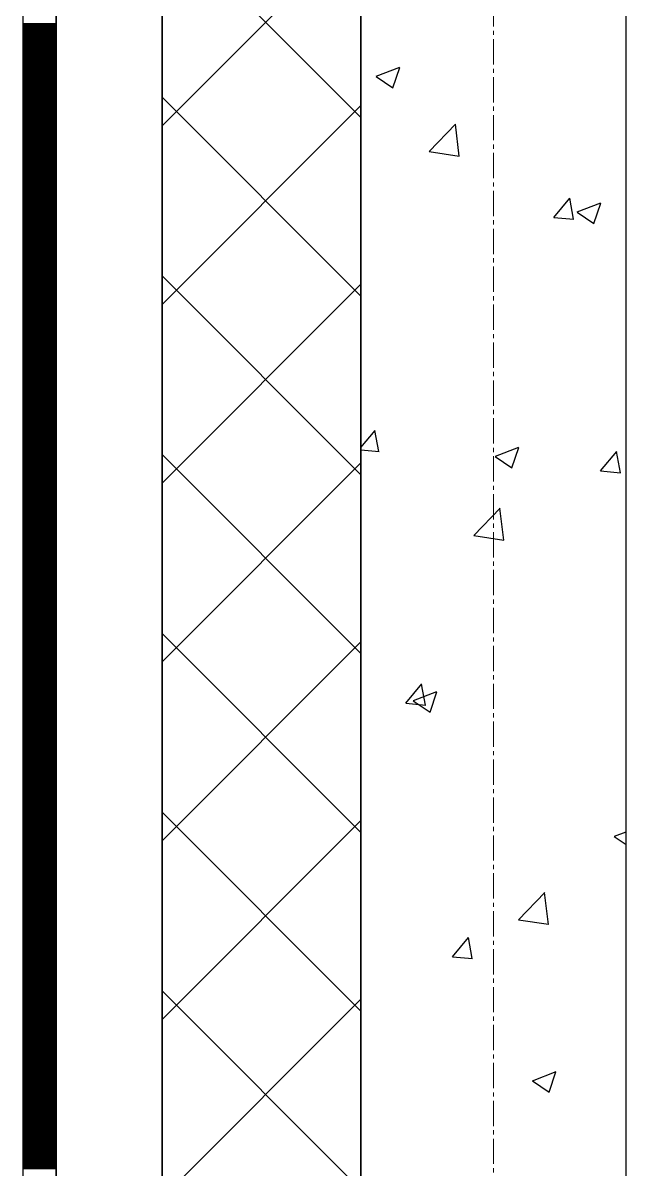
# Model space of a CAD drawing. Header units: millimetres. Extents: x -231292 to 573618, y -153144 to 564035.
# Drawn here: x 8548 to 9003, y 214097 to 214961 of the extents above; entities that cross this region are included whole.
import ezdxf

# ---------------------------------------------------------------- set-up
doc = ezdxf.new("R2010")
doc.units = ezdxf.units.MM
doc.linetypes.add('CENTER2', pattern=[28.575, 19.05, -3.175, 3.175, -3.175])
doc.layers.get('0').update_dxf_attribs({"color": 250})
for name, color, linetype, lineweight in [('АР_Стены ПЕНОблок', 250, 'Continuous', 20), ('АР_Тонкая', 250, 'Continuous', 5), ('АР_Утеплитель', 250, 'Continuous', 0), ('АР_Штриховка', 250, 'Continuous', 0), ('РД_Оси_100', 250, 'Continuous', 0)]:
    doc.layers.add(name, color=color, linetype=linetype, lineweight=lineweight)

# ---------------------------------------------------------------- blocks, each defined once
blk = doc.blocks.new('оси_рен')
at = {"layer": 'РД_Оси_100', "color": 251, "linetype": 'CENTER2', "true_color": 0x636466}
blk.add_line((1195652.916, 135558.25), (1195652.916, 223268.25), dxfattribs=at)

msp = doc.modelspace()

# ---------------------------------------------------------------- linework, layer by layer
at = {"layer": 'АР_Стены ПЕНОблок', "color": 18, "linetype": 'Continuous', "lineweight": 25, "true_color": 0x000000}
for p, q in [((8803.243, 263866.253), (8803.243, 187666.253)), ((9003.243, 187666.253), (9003.243, 263866.253))]:
    msp.add_line(p, q, dxfattribs=at)
at = {"layer": 'АР_Тонкая', "color": 18, "linetype": 'Continuous', "lineweight": 25, "true_color": 0x000000}
for p, q in [((8548.243, 263866.253), (8548.243, 187666.253)), ((8573.243, 263866.253), (8573.243, 187666.253)), ((8573.243, 187666.253), (8573.243, 263866.253)), ((8653.243, 187666.253), (8653.243, 263866.253))]:
    msp.add_line(p, q, dxfattribs=at)
at = {"layer": 'АР_Утеплитель', "color": 18, "linetype": 'Continuous', "lineweight": 25, "true_color": 0x000000}
for p, q in [((8653.243, 263866.253), (8653.243, 187666.253)), ((8803.243, 187666.253), (8803.243, 263866.253))]:
    msp.add_line(p, q, dxfattribs=at)
at = {"layer": 'АР_Штриховка', "color": 18, "linetype": 'Continuous', "lineweight": 25, "true_color": 0x000000}
for p, q in [((8803.243, 214889.241), (8653.243, 215039.241)), ((8653.243, 214882.954), (8803.243, 215032.954)), ((8548.243, 214960.002), (8573.243, 214960.002)), ((8548.243, 214959.002), (8573.243, 214959.002)), ((8548.243, 214958.002), (8573.243, 214958.002)), ((8548.243, 214957.002), (8573.243, 214957.002)), ((8548.243, 214956.002), (8573.243, 214956.002)), ((8548.243, 214955.002), (8573.243, 214955.002)), ((8548.243, 214954.002), (8573.243, 214954.002)), ((8548.243, 214953.002), (8573.243, 214953.002)), ((8548.243, 214952.002), (8573.243, 214952.002)), ((8548.243, 214951.002), (8573.243, 214951.002)), ((8548.243, 214950.002), (8573.243, 214950.002)), ((8548.243, 214949.002), (8573.243, 214949.002)), ((8548.243, 214948.002), (8573.243, 214948.002)), ((8548.243, 214947.002), (8573.243, 214947.002)), ((8548.243, 214946.002), (8573.243, 214946.002)), ((8548.243, 214945.002), (8573.243, 214945.002)), ((8548.243, 214944.002), (8573.243, 214944.002)), ((8548.243, 214943.002), (8573.243, 214943.002)), ((8548.243, 214942.002), (8573.243, 214942.002)), ((8548.243, 214941.002), (8573.243, 214941.002)), ((8548.243, 214940.002), (8573.243, 214940.002)), ((8548.243, 214939.002), (8573.243, 214939.002)), ((8548.243, 214938.002), (8573.243, 214938.002)), ((8548.243, 214937.002), (8573.243, 214937.002)), ((8548.243, 214936.002), (8573.243, 214936.002)), ((8548.243, 214935.002), (8573.243, 214935.002)), ((8548.243, 214934.002), (8573.243, 214934.002)), ((8548.243, 214933.002), (8573.243, 214933.002)), ((8548.243, 214932.002), (8573.243, 214932.002)), ((8548.243, 214931.002), (8573.243, 214931.002)), ((8548.243, 214930.002), (8573.243, 214930.002)), ((8548.243, 214929.002), (8573.243, 214929.002)), ((8548.243, 214928.002), (8573.243, 214928.002)), ((8548.243, 214927.002), (8573.243, 214927.002)), ((8548.243, 214926.002), (8573.243, 214926.002)), ((8548.243, 214925.002), (8573.243, 214925.002)), ((8814.796, 214920.372), (8832.58, 214927.199)), ((8827.35, 214911.653), (8832.5, 214927.002)), ((8548.243, 214924.002), (8573.243, 214924.002)), ((8548.243, 214923.002), (8573.243, 214923.002)), ((8548.243, 214922.002), (8573.243, 214922.002)), ((8548.243, 214921.002), (8573.243, 214921.002)), ((8548.243, 214920.002), (8573.243, 214920.002)), ((8548.243, 214919.002), (8573.243, 214919.002)), ((8548.243, 214918.002), (8573.243, 214918.002)), ((8548.243, 214917.002), (8573.243, 214917.002)), ((8548.243, 214916.002), (8573.243, 214916.002)), ((8814.707, 214920.177), (8827.342, 214911.655)), ((8548.243, 214915.002), (8573.243, 214915.002)), ((8548.243, 214914.002), (8573.243, 214914.002)), ((8548.243, 214913.002), (8573.243, 214913.002)), ((8548.243, 214912.002), (8573.243, 214912.002)), ((8548.243, 214911.002), (8573.243, 214911.002)), ((8548.243, 214910.002), (8573.243, 214910.002)), ((8548.243, 214909.002), (8573.243, 214909.002)), ((8548.243, 214908.002), (8573.243, 214908.002)), ((8548.243, 214907.002), (8573.243, 214907.002)), ((8548.243, 214906.002), (8573.243, 214906.002)), ((8548.243, 214905.002), (8573.243, 214905.002)), ((8548.243, 214904.002), (8573.243, 214904.002)), ((8548.243, 214903.002), (8573.243, 214903.002)), ((8548.243, 214902.002), (8573.243, 214902.002)), ((8548.243, 214901.002), (8573.243, 214901.002)), ((8548.243, 214900.002), (8573.243, 214900.002)), ((8548.243, 214899.002), (8573.243, 214899.002)), ((8803.243, 214754.537), (8653.243, 214904.537)), ((8548.243, 214898.002), (8573.243, 214898.002)), ((8548.243, 214897.002), (8573.243, 214897.002)), ((8548.243, 214896.002), (8573.243, 214896.002)), ((8548.243, 214895.002), (8573.243, 214895.002)), ((8548.243, 214894.002), (8573.243, 214894.002)), ((8548.243, 214893.002), (8573.243, 214893.002)), ((8548.243, 214892.002), (8573.243, 214892.002)), ((8548.243, 214891.002), (8573.243, 214891.002)), ((8548.243, 214890.002), (8573.243, 214890.002)), ((8653.243, 214748.25), (8803.243, 214898.25)), ((8548.243, 214889.002), (8573.243, 214889.002)), ((8548.243, 214888.002), (8573.243, 214888.002)), ((8548.243, 214887.002), (8573.243, 214887.002)), ((8548.243, 214886.002), (8573.243, 214886.002)), ((8548.243, 214885.002), (8573.243, 214885.002)), ((8548.243, 214884.002), (8573.243, 214884.002)), ((8548.243, 214883.002), (8573.243, 214883.002)), ((8548.243, 214882.002), (8573.243, 214882.002)), ((8854.696, 214863.521), (8874.479, 214884.14)), ((8877.256, 214860.015), (8874.45, 214884.137)), ((8548.243, 214881.002), (8573.243, 214881.002)), ((8548.243, 214880.002), (8573.243, 214880.002)), ((8548.243, 214879.002), (8573.243, 214879.002)), ((8548.243, 214878.002), (8573.243, 214878.002)), ((8548.243, 214877.002), (8573.243, 214877.002)), ((8548.243, 214876.002), (8573.243, 214876.002)), ((8548.243, 214875.002), (8573.243, 214875.002)), ((8548.243, 214874.002), (8573.243, 214874.002)), ((8548.243, 214873.002), (8573.243, 214873.002)), ((8548.243, 214872.002), (8573.243, 214872.002)), ((8548.243, 214871.002), (8573.243, 214871.002)), ((8548.243, 214870.002), (8573.243, 214870.002)), ((8548.243, 214869.002), (8573.243, 214869.002)), ((8548.243, 214868.002), (8573.243, 214868.002)), ((8548.243, 214867.002), (8573.243, 214867.002)), ((8548.243, 214866.002), (8573.243, 214866.002)), ((8548.243, 214865.002), (8573.243, 214865.002)), ((8548.243, 214864.002), (8573.243, 214864.002)), ((8548.243, 214863.002), (8573.243, 214863.002)), ((8548.243, 214862.002), (8573.243, 214862.002)), ((8548.243, 214861.002), (8573.243, 214861.002)), ((8548.243, 214860.002), (8573.243, 214860.002)), ((8548.243, 214859.002), (8573.243, 214859.002)), ((8548.243, 214858.002), (8573.243, 214858.002)), ((8548.243, 214857.002), (8573.243, 214857.002)), ((8548.243, 214856.002), (8573.243, 214856.002)), ((8854.674, 214863.568), (8877.264, 214860.065)), ((8548.243, 214855.002), (8573.243, 214855.002)), ((8548.243, 214854.002), (8573.243, 214854.002)), ((8548.243, 214853.002), (8573.243, 214853.002)), ((8548.243, 214852.002), (8573.243, 214852.002)), ((8548.243, 214851.002), (8573.243, 214851.002)), ((8548.243, 214850.002), (8573.243, 214850.002)), ((8548.243, 214849.002), (8573.243, 214849.002)), ((8548.243, 214848.002), (8573.243, 214848.002)), ((8548.243, 214847.002), (8573.243, 214847.002)), ((8548.243, 214846.002), (8573.243, 214846.002)), ((8548.243, 214845.002), (8573.243, 214845.002)), ((8548.243, 214844.002), (8573.243, 214844.002)), ((8548.243, 214843.002), (8573.243, 214843.002)), ((8548.243, 214842.002), (8573.243, 214842.002)), ((8548.243, 214841.002), (8573.243, 214841.002)), ((8548.243, 214840.002), (8573.243, 214840.002)), ((8548.243, 214839.002), (8573.243, 214839.002)), ((8548.243, 214838.002), (8573.243, 214838.002)), ((8548.243, 214837.002), (8573.243, 214837.002)), ((8548.243, 214836.002), (8573.243, 214836.002)), ((8548.243, 214835.002), (8573.243, 214835.002)), ((8548.243, 214834.002), (8573.243, 214834.002)), ((8548.243, 214833.002), (8573.243, 214833.002)), ((8548.243, 214832.002), (8573.243, 214832.002)), ((8548.243, 214831.002), (8573.243, 214831.002)), ((8548.243, 214830.002), (8573.243, 214830.002)), ((8548.243, 214829.002), (8573.243, 214829.002)), ((8548.243, 214828.002), (8573.243, 214828.002)), ((8548.243, 214827.002), (8573.243, 214827.002)), ((8548.243, 214826.002), (8573.243, 214826.002)), ((8548.243, 214825.002), (8573.243, 214825.002)), ((8548.243, 214824.002), (8573.243, 214824.002)), ((8548.243, 214823.002), (8573.243, 214823.002)), ((8548.243, 214822.002), (8573.243, 214822.002)), ((8548.243, 214821.002), (8573.243, 214821.002)), ((8948.679, 214813.879), (8960.924, 214828.472)), ((8963.672, 214812.506), (8960.735, 214828.427)), ((8966.41, 214818.107), (8984.195, 214824.933)), ((8978.964, 214809.388), (8984.114, 214824.737)), ((8548.243, 214820.002), (8573.243, 214820.002)), ((8548.243, 214819.002), (8573.243, 214819.002)), ((8548.243, 214818.002), (8573.243, 214818.002)), ((8548.243, 214817.002), (8573.243, 214817.002)), ((8548.243, 214816.002), (8573.243, 214816.002)), ((8548.243, 214815.002), (8573.243, 214815.002)), ((8548.243, 214814.002), (8573.243, 214814.002)), ((8548.243, 214813.002), (8573.243, 214813.002)), ((8948.678, 214813.869), (8963.86, 214812.541)), ((8966.322, 214817.912), (8978.956, 214809.39)), ((8548.243, 214812.002), (8573.243, 214812.002)), ((8548.243, 214811.002), (8573.243, 214811.002)), ((8548.243, 214810.002), (8573.243, 214810.002)), ((8548.243, 214809.002), (8573.243, 214809.002)), ((8548.243, 214808.002), (8573.243, 214808.002)), ((8548.243, 214807.002), (8573.243, 214807.002)), ((8548.243, 214806.002), (8573.243, 214806.002)), ((8548.243, 214805.002), (8573.243, 214805.002)), ((8548.243, 214804.002), (8573.243, 214804.002)), ((8548.243, 214803.002), (8573.243, 214803.002)), ((8548.243, 214802.002), (8573.243, 214802.002)), ((8548.243, 214801.002), (8573.243, 214801.002)), ((8548.243, 214800.002), (8573.243, 214800.002)), ((8548.243, 214799.002), (8573.243, 214799.002)), ((8548.243, 214798.002), (8573.243, 214798.002)), ((8548.243, 214797.002), (8573.243, 214797.002)), ((8548.243, 214796.002), (8573.243, 214796.002)), ((8548.243, 214795.002), (8573.243, 214795.002)), ((8548.243, 214794.002), (8573.243, 214794.002)), ((8548.243, 214793.002), (8573.243, 214793.002)), ((8548.243, 214792.002), (8573.243, 214792.002)), ((8548.243, 214791.002), (8573.243, 214791.002)), ((8548.243, 214790.002), (8573.243, 214790.002)), ((8548.243, 214789.002), (8573.243, 214789.002)), ((8548.243, 214788.002), (8573.243, 214788.002)), ((8548.243, 214787.002), (8573.243, 214787.002)), ((8548.243, 214786.002), (8573.243, 214786.002)), ((8548.243, 214785.002), (8573.243, 214785.002)), ((8548.243, 214784.002), (8573.243, 214784.002)), ((8548.243, 214783.002), (8573.243, 214783.002)), ((8548.243, 214782.002), (8573.243, 214782.002)), ((8548.243, 214781.002), (8573.243, 214781.002)), ((8548.243, 214780.002), (8573.243, 214780.002)), ((8548.243, 214779.002), (8573.243, 214779.002)), ((8548.243, 214778.002), (8573.243, 214778.002)), ((8548.243, 214777.002), (8573.243, 214777.002)), ((8548.243, 214776.002), (8573.243, 214776.002)), ((8548.243, 214775.002), (8573.243, 214775.002)), ((8548.243, 214774.002), (8573.243, 214774.002)), ((8548.243, 214773.002), (8573.243, 214773.002)), ((8548.243, 214772.002), (8573.243, 214772.002)), ((8548.243, 214771.002), (8573.243, 214771.002)), ((8548.243, 214770.002), (8573.243, 214770.002)), ((8548.243, 214769.002), (8573.243, 214769.002)), ((8803.243, 214619.833), (8653.243, 214769.833)), ((8548.243, 214768.002), (8573.243, 214768.002)), ((8548.243, 214767.002), (8573.243, 214767.002)), ((8548.243, 214766.002), (8573.243, 214766.002)), ((8548.243, 214765.002), (8573.243, 214765.002)), ((8548.243, 214764.002), (8573.243, 214764.002)), ((8548.243, 214763.002), (8573.243, 214763.002)), ((8548.243, 214762.002), (8573.243, 214762.002)), ((8548.243, 214761.002), (8573.243, 214761.002)), ((8653.243, 214613.546), (8803.243, 214763.546)), ((8548.243, 214760.002), (8573.243, 214760.002)), ((8548.243, 214759.002), (8573.243, 214759.002)), ((8548.243, 214758.002), (8573.243, 214758.002)), ((8548.243, 214757.002), (8573.243, 214757.002)), ((8548.243, 214756.002), (8573.243, 214756.002)), ((8548.243, 214755.002), (8573.243, 214755.002)), ((8548.243, 214754.002), (8573.243, 214754.002)), ((8548.243, 214753.002), (8573.243, 214753.002)), ((8548.243, 214752.002), (8573.243, 214752.002)), ((8548.243, 214751.002), (8573.243, 214751.002)), ((8548.243, 214750.002), (8573.243, 214750.002)), ((8548.243, 214749.002), (8573.243, 214749.002)), ((8548.243, 214748.002), (8573.243, 214748.002)), ((8548.243, 214747.002), (8573.243, 214747.002)), ((8548.243, 214746.002), (8573.243, 214746.002)), ((8548.243, 214745.002), (8573.243, 214745.002)), ((8548.243, 214744.002), (8573.243, 214744.002)), ((8548.243, 214743.002), (8573.243, 214743.002)), ((8548.243, 214742.002), (8573.243, 214742.002)), ((8548.243, 214741.002), (8573.243, 214741.002)), ((8548.243, 214740.002), (8573.243, 214740.002)), ((8548.243, 214739.002), (8573.243, 214739.002)), ((8548.243, 214738.002), (8573.243, 214738.002)), ((8548.243, 214737.002), (8573.243, 214737.002)), ((8548.243, 214736.002), (8573.243, 214736.002)), ((8548.243, 214735.002), (8573.243, 214735.002)), ((8548.243, 214734.002), (8573.243, 214734.002)), ((8548.243, 214733.002), (8573.243, 214733.002)), ((8548.243, 214732.002), (8573.243, 214732.002)), ((8548.243, 214731.002), (8573.243, 214731.002)), ((8548.243, 214730.002), (8573.243, 214730.002)), ((8548.243, 214729.002), (8573.243, 214729.002)), ((8548.243, 214728.002), (8573.243, 214728.002)), ((8548.243, 214727.002), (8573.243, 214727.002)), ((8548.243, 214726.002), (8573.243, 214726.002)), ((8548.243, 214725.002), (8573.243, 214725.002)), ((8548.243, 214724.002), (8573.243, 214724.002)), ((8548.243, 214723.002), (8573.243, 214723.002)), ((8548.243, 214722.002), (8573.243, 214722.002)), ((8548.243, 214721.002), (8573.243, 214721.002)), ((8548.243, 214720.002), (8573.243, 214720.002)), ((8548.243, 214719.002), (8573.243, 214719.002)), ((8548.243, 214718.002), (8573.243, 214718.002)), ((8548.243, 214717.002), (8573.243, 214717.002)), ((8548.243, 214716.002), (8573.243, 214716.002)), ((8548.243, 214715.002), (8573.243, 214715.002)), ((8548.243, 214714.002), (8573.243, 214714.002)), ((8548.243, 214713.002), (8573.243, 214713.002)), ((8548.243, 214712.002), (8573.243, 214712.002)), ((8548.243, 214711.002), (8573.243, 214711.002)), ((8548.243, 214710.002), (8573.243, 214710.002)), ((8548.243, 214709.002), (8573.243, 214709.002)), ((8548.243, 214708.002), (8573.243, 214708.002)), ((8548.243, 214707.002), (8573.243, 214707.002)), ((8548.243, 214706.002), (8573.243, 214706.002)), ((8548.243, 214705.002), (8573.243, 214705.002)), ((8548.243, 214704.002), (8573.243, 214704.002)), ((8548.243, 214703.002), (8573.243, 214703.002)), ((8548.243, 214702.002), (8573.243, 214702.002)), ((8548.243, 214701.002), (8573.243, 214701.002)), ((8548.243, 214700.002), (8573.243, 214700.002)), ((8548.243, 214699.002), (8573.243, 214699.002)), ((8548.243, 214698.002), (8573.243, 214698.002)), ((8548.243, 214697.002), (8573.243, 214697.002)), ((8548.243, 214696.002), (8573.243, 214696.002)), ((8548.243, 214695.002), (8573.243, 214695.002)), ((8548.243, 214694.002), (8573.243, 214694.002)), ((8548.243, 214693.002), (8573.243, 214693.002)), ((8548.243, 214692.002), (8573.243, 214692.002)), ((8548.243, 214691.002), (8573.243, 214691.002)), ((8548.243, 214690.002), (8573.243, 214690.002)), ((8548.243, 214689.002), (8573.243, 214689.002)), ((8548.243, 214688.002), (8573.243, 214688.002)), ((8548.243, 214687.002), (8573.243, 214687.002)), ((8548.243, 214686.002), (8573.243, 214686.002)), ((8548.243, 214685.002), (8573.243, 214685.002)), ((8548.243, 214684.002), (8573.243, 214684.002)), ((8548.243, 214683.002), (8573.243, 214683.002)), ((8548.243, 214682.002), (8573.243, 214682.002)), ((8548.243, 214681.002), (8573.243, 214681.002)), ((8548.243, 214680.002), (8573.243, 214680.002)), ((8548.243, 214679.002), (8573.243, 214679.002)), ((8548.243, 214678.002), (8573.243, 214678.002)), ((8548.243, 214677.002), (8573.243, 214677.002)), ((8548.243, 214676.002), (8573.243, 214676.002)), ((8548.243, 214675.002), (8573.243, 214675.002)), ((8548.243, 214674.002), (8573.243, 214674.002)), ((8548.243, 214673.002), (8573.243, 214673.002)), ((8548.243, 214672.002), (8573.243, 214672.002)), ((8548.243, 214671.002), (8573.243, 214671.002)), ((8548.243, 214670.002), (8573.243, 214670.002)), ((8548.243, 214669.002), (8573.243, 214669.002)), ((8548.243, 214668.002), (8573.243, 214668.002)), ((8548.243, 214667.002), (8573.243, 214667.002)), ((8548.243, 214666.002), (8573.243, 214666.002)), ((8548.243, 214665.002), (8573.243, 214665.002)), ((8548.243, 214664.002), (8573.243, 214664.002)), ((8548.243, 214663.002), (8573.243, 214663.002)), ((8548.243, 214662.002), (8573.243, 214662.002)), ((8548.243, 214661.002), (8573.243, 214661.002)), ((8548.243, 214660.002), (8573.243, 214660.002)), ((8548.243, 214659.002), (8573.243, 214659.002)), ((8548.243, 214658.002), (8573.243, 214658.002)), ((8548.243, 214657.002), (8573.243, 214657.002)), ((8548.243, 214656.002), (8573.243, 214656.002)), ((8548.243, 214655.002), (8573.243, 214655.002)), ((8548.243, 214654.002), (8573.243, 214654.002)), ((8548.243, 214653.002), (8573.243, 214653.002)), ((8548.243, 214652.002), (8573.243, 214652.002)), ((8548.243, 214651.002), (8573.243, 214651.002)), ((8548.243, 214650.002), (8573.243, 214650.002)), ((8548.243, 214649.002), (8573.243, 214649.002)), ((8803.243, 214640.555), (8813.983, 214653.355)), ((8816.731, 214637.388), (8813.794, 214653.31)), ((8548.243, 214648.002), (8573.243, 214648.002)), ((8548.243, 214647.002), (8573.243, 214647.002)), ((8548.243, 214646.002), (8573.243, 214646.002)), ((8548.243, 214645.002), (8573.243, 214645.002)), ((8548.243, 214644.002), (8573.243, 214644.002)), ((8548.243, 214643.002), (8573.243, 214643.002)), ((8548.243, 214642.002), (8573.243, 214642.002)), ((8548.243, 214641.002), (8573.243, 214641.002)), ((8548.243, 214640.002), (8573.243, 214640.002)), ((8904.608, 214633.918), (8922.393, 214640.745)), ((8917.162, 214625.2), (8922.312, 214640.549)), ((8548.243, 214639.002), (8573.243, 214639.002)), ((8548.243, 214638.002), (8573.243, 214638.002)), ((8548.243, 214637.002), (8573.243, 214637.002)), ((8548.243, 214636.002), (8573.243, 214636.002)), ((8548.243, 214635.002), (8573.243, 214635.002)), ((8548.243, 214634.002), (8573.243, 214634.002)), ((8548.243, 214633.002), (8573.243, 214633.002)), ((8548.243, 214632.002), (8573.243, 214632.002)), ((8548.243, 214631.002), (8573.243, 214631.002)), ((8803.243, 214485.129), (8653.243, 214635.129)), ((8803.243, 214638.62), (8816.919, 214637.423)), ((8904.52, 214633.724), (8917.154, 214625.202)), ((8983.922, 214622.822), (8996.168, 214637.416)), ((8998.915, 214621.449), (8995.978, 214637.371)), ((8548.243, 214630.002), (8573.243, 214630.002)), ((8548.243, 214629.002), (8573.243, 214629.002)), ((8548.243, 214628.002), (8573.243, 214628.002)), ((8548.243, 214627.002), (8573.243, 214627.002)), ((8548.243, 214626.002), (8573.243, 214626.002)), ((8548.243, 214625.002), (8573.243, 214625.002)), ((8548.243, 214624.002), (8573.243, 214624.002)), ((8548.243, 214623.002), (8573.243, 214623.002)), ((8653.243, 214478.842), (8803.243, 214628.842)), ((8983.922, 214622.812), (8999.104, 214621.484)), ((8548.243, 214622.002), (8573.243, 214622.002)), ((8548.243, 214621.002), (8573.243, 214621.002)), ((8548.243, 214620.002), (8573.243, 214620.002)), ((8548.243, 214619.002), (8573.243, 214619.002)), ((8548.243, 214618.002), (8573.243, 214618.002)), ((8548.243, 214617.002), (8573.243, 214617.002)), ((8548.243, 214616.002), (8573.243, 214616.002)), ((8548.243, 214615.002), (8573.243, 214615.002)), ((8548.243, 214614.002), (8573.243, 214614.002)), ((8548.243, 214613.002), (8573.243, 214613.002)), ((8548.243, 214612.002), (8573.243, 214612.002)), ((8548.243, 214611.002), (8573.243, 214611.002)), ((8548.243, 214610.002), (8573.243, 214610.002)), ((8548.243, 214609.002), (8573.243, 214609.002)), ((8548.243, 214608.002), (8573.243, 214608.002)), ((8548.243, 214607.002), (8573.243, 214607.002)), ((8548.243, 214606.002), (8573.243, 214606.002)), ((8548.243, 214605.002), (8573.243, 214605.002)), ((8548.243, 214604.002), (8573.243, 214604.002)), ((8548.243, 214603.002), (8573.243, 214603.002)), ((8548.243, 214602.002), (8573.243, 214602.002)), ((8548.243, 214601.002), (8573.243, 214601.002)), ((8548.243, 214600.002), (8573.243, 214600.002)), ((8548.243, 214599.002), (8573.243, 214599.002)), ((8548.243, 214598.002), (8573.243, 214598.002)), ((8548.243, 214597.002), (8573.243, 214597.002)), ((8548.243, 214596.002), (8573.243, 214596.002)), ((8548.243, 214595.002), (8573.243, 214595.002)), ((8548.243, 214594.002), (8573.243, 214594.002)), ((8548.243, 214593.002), (8573.243, 214593.002)), ((8548.243, 214592.002), (8573.243, 214592.002)), ((8548.243, 214591.002), (8573.243, 214591.002)), ((8548.243, 214590.002), (8573.243, 214590.002)), ((8548.243, 214589.002), (8573.243, 214589.002)), ((8548.243, 214588.002), (8573.243, 214588.002)), ((8888.371, 214574.053), (8908.154, 214594.672)), ((8910.93, 214570.546), (8908.124, 214594.668)), ((8548.243, 214587.002), (8573.243, 214587.002)), ((8548.243, 214586.002), (8573.243, 214586.002)), ((8548.243, 214585.002), (8573.243, 214585.002)), ((8548.243, 214584.002), (8573.243, 214584.002)), ((8548.243, 214583.002), (8573.243, 214583.002)), ((8548.243, 214582.002), (8573.243, 214582.002)), ((8548.243, 214581.002), (8573.243, 214581.002)), ((8548.243, 214580.002), (8573.243, 214580.002)), ((8548.243, 214579.002), (8573.243, 214579.002)), ((8548.243, 214578.002), (8573.243, 214578.002)), ((8548.243, 214577.002), (8573.243, 214577.002)), ((8548.243, 214576.002), (8573.243, 214576.002)), ((8548.243, 214575.002), (8573.243, 214575.002)), ((8548.243, 214574.002), (8573.243, 214574.002)), ((8548.243, 214573.002), (8573.243, 214573.002)), ((8548.243, 214572.002), (8573.243, 214572.002)), ((8548.243, 214571.002), (8573.243, 214571.002)), ((8888.348, 214574.1), (8910.938, 214570.597)), ((8548.243, 214570.002), (8573.243, 214570.002)), ((8548.243, 214569.002), (8573.243, 214569.002)), ((8548.243, 214568.002), (8573.243, 214568.002)), ((8548.243, 214567.002), (8573.243, 214567.002)), ((8548.243, 214566.002), (8573.243, 214566.002)), ((8548.243, 214565.002), (8573.243, 214565.002)), ((8548.243, 214564.002), (8573.243, 214564.002)), ((8548.243, 214563.002), (8573.243, 214563.002)), ((8548.243, 214562.002), (8573.243, 214562.002)), ((8548.243, 214561.002), (8573.243, 214561.002)), ((8548.243, 214560.002), (8573.243, 214560.002)), ((8548.243, 214559.002), (8573.243, 214559.002)), ((8548.243, 214558.002), (8573.243, 214558.002)), ((8548.243, 214557.002), (8573.243, 214557.002)), ((8548.243, 214556.002), (8573.243, 214556.002)), ((8548.243, 214555.002), (8573.243, 214555.002)), ((8548.243, 214554.002), (8573.243, 214554.002)), ((8548.243, 214553.002), (8573.243, 214553.002)), ((8548.243, 214552.002), (8573.243, 214552.002)), ((8548.243, 214551.002), (8573.243, 214551.002)), ((8548.243, 214550.002), (8573.243, 214550.002)), ((8548.243, 214549.002), (8573.243, 214549.002)), ((8548.243, 214548.002), (8573.243, 214548.002)), ((8548.243, 214547.002), (8573.243, 214547.002)), ((8548.243, 214546.002), (8573.243, 214546.002)), ((8548.243, 214545.002), (8573.243, 214545.002)), ((8548.243, 214544.002), (8573.243, 214544.002)), ((8548.243, 214543.002), (8573.243, 214543.002)), ((8548.243, 214542.002), (8573.243, 214542.002)), ((8548.243, 214541.002), (8573.243, 214541.002)), ((8548.243, 214540.002), (8573.243, 214540.002)), ((8548.243, 214539.002), (8573.243, 214539.002)), ((8548.243, 214538.002), (8573.243, 214538.002)), ((8548.243, 214537.002), (8573.243, 214537.002)), ((8548.243, 214536.002), (8573.243, 214536.002)), ((8548.243, 214535.002), (8573.243, 214535.002)), ((8548.243, 214534.002), (8573.243, 214534.002)), ((8548.243, 214533.002), (8573.243, 214533.002)), ((8548.243, 214532.002), (8573.243, 214532.002)), ((8548.243, 214531.002), (8573.243, 214531.002)), ((8548.243, 214530.002), (8573.243, 214530.002)), ((8548.243, 214529.002), (8573.243, 214529.002)), ((8548.243, 214528.002), (8573.243, 214528.002)), ((8548.243, 214527.002), (8573.243, 214527.002)), ((8548.243, 214526.002), (8573.243, 214526.002)), ((8548.243, 214525.002), (8573.243, 214525.002)), ((8548.243, 214524.002), (8573.243, 214524.002)), ((8548.243, 214523.002), (8573.243, 214523.002)), ((8548.243, 214522.002), (8573.243, 214522.002)), ((8548.243, 214521.002), (8573.243, 214521.002)), ((8548.243, 214520.002), (8573.243, 214520.002)), ((8548.243, 214519.002), (8573.243, 214519.002)), ((8548.243, 214518.002), (8573.243, 214518.002)), ((8548.243, 214517.002), (8573.243, 214517.002)), ((8548.243, 214516.002), (8573.243, 214516.002)), ((8548.243, 214515.002), (8573.243, 214515.002)), ((8548.243, 214514.002), (8573.243, 214514.002)), ((8548.243, 214513.002), (8573.243, 214513.002)), ((8548.243, 214512.002), (8573.243, 214512.002)), ((8548.243, 214511.002), (8573.243, 214511.002)), ((8548.243, 214510.002), (8573.243, 214510.002)), ((8548.243, 214509.002), (8573.243, 214509.002)), ((8548.243, 214508.002), (8573.243, 214508.002)), ((8548.243, 214507.002), (8573.243, 214507.002)), ((8548.243, 214506.002), (8573.243, 214506.002)), ((8548.243, 214505.002), (8573.243, 214505.002)), ((8548.243, 214504.002), (8573.243, 214504.002)), ((8548.243, 214503.002), (8573.243, 214503.002)), ((8548.243, 214502.002), (8573.243, 214502.002)), ((8548.243, 214501.002), (8573.243, 214501.002)), ((8548.243, 214500.002), (8573.243, 214500.002)), ((8548.243, 214499.002), (8573.243, 214499.002)), ((8548.243, 214498.002), (8573.243, 214498.002)), ((8548.243, 214497.002), (8573.243, 214497.002)), ((8548.243, 214496.002), (8573.243, 214496.002)), ((8548.243, 214495.002), (8573.243, 214495.002)), ((8548.243, 214494.002), (8573.243, 214494.002)), ((8548.243, 214493.002), (8573.243, 214493.002)), ((8803.243, 214350.425), (8653.243, 214500.425)), ((8653.243, 214344.138), (8803.243, 214494.138)), ((8548.243, 214492.002), (8573.243, 214492.002)), ((8548.243, 214491.002), (8573.243, 214491.002)), ((8548.243, 214490.002), (8573.243, 214490.002)), ((8548.243, 214489.002), (8573.243, 214489.002)), ((8548.243, 214488.002), (8573.243, 214488.002)), ((8548.243, 214487.002), (8573.243, 214487.002)), ((8548.243, 214486.002), (8573.243, 214486.002)), ((8548.243, 214485.002), (8573.243, 214485.002)), ((8548.243, 214484.002), (8573.243, 214484.002)), ((8548.243, 214483.002), (8573.243, 214483.002)), ((8548.243, 214482.002), (8573.243, 214482.002)), ((8548.243, 214481.002), (8573.243, 214481.002)), ((8548.243, 214480.002), (8573.243, 214480.002)), ((8548.243, 214479.002), (8573.243, 214479.002)), ((8548.243, 214478.002), (8573.243, 214478.002)), ((8548.243, 214477.002), (8573.243, 214477.002)), ((8548.243, 214476.002), (8573.243, 214476.002)), ((8548.243, 214475.002), (8573.243, 214475.002)), ((8548.243, 214474.002), (8573.243, 214474.002)), ((8548.243, 214473.002), (8573.243, 214473.002)), ((8548.243, 214472.002), (8573.243, 214472.002)), ((8548.243, 214471.002), (8573.243, 214471.002)), ((8548.243, 214470.002), (8573.243, 214470.002)), ((8548.243, 214469.002), (8573.243, 214469.002)), ((8548.243, 214468.002), (8573.243, 214468.002)), ((8548.243, 214467.002), (8573.243, 214467.002)), ((8548.243, 214466.002), (8573.243, 214466.002)), ((8548.243, 214465.002), (8573.243, 214465.002)), ((8548.243, 214464.002), (8573.243, 214464.002)), ((8548.243, 214463.002), (8573.243, 214463.002)), ((8548.243, 214462.002), (8573.243, 214462.002)), ((8548.243, 214461.002), (8573.243, 214461.002)), ((8548.243, 214460.002), (8573.243, 214460.002)), ((8548.243, 214459.002), (8573.243, 214459.002)), ((8548.243, 214458.002), (8573.243, 214458.002)), ((8836.981, 214447.705), (8849.226, 214462.298)), ((8851.974, 214446.331), (8849.037, 214462.253)), ((8548.243, 214457.002), (8573.243, 214457.002)), ((8548.243, 214456.002), (8573.243, 214456.002)), ((8548.243, 214455.002), (8573.243, 214455.002)), ((8548.243, 214454.002), (8573.243, 214454.002)), ((8548.243, 214453.002), (8573.243, 214453.002)), ((8548.243, 214452.002), (8573.243, 214452.002)), ((8548.243, 214451.002), (8573.243, 214451.002)), ((8548.243, 214450.002), (8573.243, 214450.002)), ((8842.718, 214449.536), (8855.352, 214441.014)), ((8842.806, 214449.73), (8860.59, 214456.557)), ((8855.36, 214441.012), (8860.51, 214456.361)), ((8548.243, 214449.002), (8573.243, 214449.002)), ((8548.243, 214448.002), (8573.243, 214448.002)), ((8548.243, 214447.002), (8573.243, 214447.002)), ((8548.243, 214446.002), (8573.243, 214446.002)), ((8548.243, 214445.002), (8573.243, 214445.002)), ((8548.243, 214444.002), (8573.243, 214444.002)), ((8548.243, 214443.002), (8573.243, 214443.002)), ((8548.243, 214442.002), (8573.243, 214442.002)), ((8548.243, 214441.002), (8573.243, 214441.002)), ((8836.98, 214447.695), (8852.162, 214446.366)), ((8548.243, 214440.002), (8573.243, 214440.002)), ((8548.243, 214439.002), (8573.243, 214439.002)), ((8548.243, 214438.002), (8573.243, 214438.002)), ((8548.243, 214437.002), (8573.243, 214437.002)), ((8548.243, 214436.002), (8573.243, 214436.002)), ((8548.243, 214435.002), (8573.243, 214435.002)), ((8548.243, 214434.002), (8573.243, 214434.002)), ((8548.243, 214433.002), (8573.243, 214433.002)), ((8548.243, 214432.002), (8573.243, 214432.002)), ((8548.243, 214431.002), (8573.243, 214431.002)), ((8548.243, 214430.002), (8573.243, 214430.002)), ((8548.243, 214429.002), (8573.243, 214429.002)), ((8548.243, 214428.002), (8573.243, 214428.002)), ((8548.243, 214427.002), (8573.243, 214427.002)), ((8548.243, 214426.002), (8573.243, 214426.002)), ((8548.243, 214425.002), (8573.243, 214425.002)), ((8548.243, 214424.002), (8573.243, 214424.002)), ((8548.243, 214423.002), (8573.243, 214423.002)), ((8548.243, 214422.002), (8573.243, 214422.002)), ((8548.243, 214421.002), (8573.243, 214421.002)), ((8548.243, 214420.002), (8573.243, 214420.002)), ((8548.243, 214419.002), (8573.243, 214419.002)), ((8548.243, 214418.002), (8573.243, 214418.002)), ((8548.243, 214417.002), (8573.243, 214417.002)), ((8548.243, 214416.002), (8573.243, 214416.002)), ((8548.243, 214415.002), (8573.243, 214415.002)), ((8548.243, 214414.002), (8573.243, 214414.002)), ((8548.243, 214413.002), (8573.243, 214413.002)), ((8548.243, 214412.002), (8573.243, 214412.002)), ((8548.243, 214411.002), (8573.243, 214411.002)), ((8548.243, 214410.002), (8573.243, 214410.002)), ((8548.243, 214409.002), (8573.243, 214409.002)), ((8548.243, 214408.002), (8573.243, 214408.002)), ((8548.243, 214407.002), (8573.243, 214407.002)), ((8548.243, 214406.002), (8573.243, 214406.002)), ((8548.243, 214405.002), (8573.243, 214405.002)), ((8548.243, 214404.002), (8573.243, 214404.002)), ((8548.243, 214403.002), (8573.243, 214403.002)), ((8548.243, 214402.002), (8573.243, 214402.002)), ((8548.243, 214401.002), (8573.243, 214401.002)), ((8548.243, 214400.002), (8573.243, 214400.002)), ((8548.243, 214399.002), (8573.243, 214399.002)), ((8548.243, 214398.002), (8573.243, 214398.002)), ((8548.243, 214397.002), (8573.243, 214397.002)), ((8548.243, 214396.002), (8573.243, 214396.002)), ((8548.243, 214395.002), (8573.243, 214395.002)), ((8548.243, 214394.002), (8573.243, 214394.002)), ((8548.243, 214393.002), (8573.243, 214393.002)), ((8548.243, 214392.002), (8573.243, 214392.002)), ((8548.243, 214391.002), (8573.243, 214391.002)), ((8548.243, 214390.002), (8573.243, 214390.002)), ((8548.243, 214389.002), (8573.243, 214389.002)), ((8548.243, 214388.002), (8573.243, 214388.002)), ((8548.243, 214387.002), (8573.243, 214387.002)), ((8548.243, 214386.002), (8573.243, 214386.002)), ((8548.243, 214385.002), (8573.243, 214385.002)), ((8548.243, 214384.002), (8573.243, 214384.002)), ((8548.243, 214383.002), (8573.243, 214383.002)), ((8548.243, 214382.002), (8573.243, 214382.002)), ((8548.243, 214381.002), (8573.243, 214381.002)), ((8548.243, 214380.002), (8573.243, 214380.002)), ((8548.243, 214379.002), (8573.243, 214379.002)), ((8548.243, 214378.002), (8573.243, 214378.002)), ((8548.243, 214377.002), (8573.243, 214377.002)), ((8548.243, 214376.002), (8573.243, 214376.002)), ((8548.243, 214375.002), (8573.243, 214375.002)), ((8548.243, 214374.002), (8573.243, 214374.002)), ((8548.243, 214373.002), (8573.243, 214373.002)), ((8548.243, 214372.002), (8573.243, 214372.002)), ((8548.243, 214371.002), (8573.243, 214371.002)), ((8548.243, 214370.002), (8573.243, 214370.002)), ((8548.243, 214369.002), (8573.243, 214369.002)), ((8548.243, 214368.002), (8573.243, 214368.002)), ((8548.243, 214367.002), (8573.243, 214367.002)), ((8548.243, 214366.002), (8573.243, 214366.002)), ((8548.243, 214365.002), (8573.243, 214365.002)), ((8548.243, 214364.002), (8573.243, 214364.002)), ((8548.243, 214363.002), (8573.243, 214363.002)), ((8803.243, 214215.721), (8653.243, 214365.721)), ((8548.243, 214362.002), (8573.243, 214362.002)), ((8548.243, 214361.002), (8573.243, 214361.002)), ((8548.243, 214360.002), (8573.243, 214360.002)), ((8548.243, 214359.002), (8573.243, 214359.002)), ((8548.243, 214358.002), (8573.243, 214358.002)), ((8548.243, 214357.002), (8573.243, 214357.002)), ((8548.243, 214356.002), (8573.243, 214356.002)), ((8548.243, 214355.002), (8573.243, 214355.002)), ((8653.243, 214209.434), (8803.243, 214359.434)), ((8548.243, 214354.002), (8573.243, 214354.002)), ((8548.243, 214353.002), (8573.243, 214353.002)), ((8548.243, 214352.002), (8573.243, 214352.002)), ((8548.243, 214351.002), (8573.243, 214351.002)), ((8548.243, 214350.002), (8573.243, 214350.002)), ((8548.243, 214349.002), (8573.243, 214349.002)), ((8548.243, 214348.002), (8573.243, 214348.002)), ((8548.243, 214347.002), (8573.243, 214347.002)), ((8548.243, 214346.002), (8573.243, 214346.002)), ((8994.332, 214347.271), (9003.243, 214341.261)), ((8994.42, 214347.465), (9003.243, 214350.852)), ((8548.243, 214345.002), (8573.243, 214345.002)), ((8548.243, 214344.002), (8573.243, 214344.002)), ((8548.243, 214343.002), (8573.243, 214343.002)), ((8548.243, 214342.002), (8573.243, 214342.002)), ((8548.243, 214341.002), (8573.243, 214341.002)), ((8548.243, 214340.002), (8573.243, 214340.002)), ((8548.243, 214339.002), (8573.243, 214339.002)), ((8548.243, 214338.002), (8573.243, 214338.002)), ((8548.243, 214337.002), (8573.243, 214337.002)), ((8548.243, 214336.002), (8573.243, 214336.002)), ((8548.243, 214335.002), (8573.243, 214335.002)), ((8548.243, 214334.002), (8573.243, 214334.002)), ((8548.243, 214333.002), (8573.243, 214333.002)), ((8548.243, 214332.002), (8573.243, 214332.002)), ((8548.243, 214331.002), (8573.243, 214331.002)), ((8548.243, 214330.002), (8573.243, 214330.002)), ((8548.243, 214329.002), (8573.243, 214329.002)), ((8548.243, 214328.002), (8573.243, 214328.002)), ((8548.243, 214327.002), (8573.243, 214327.002)), ((8548.243, 214326.002), (8573.243, 214326.002)), ((8548.243, 214325.002), (8573.243, 214325.002)), ((8548.243, 214324.002), (8573.243, 214324.002)), ((8548.243, 214323.002), (8573.243, 214323.002)), ((8548.243, 214322.002), (8573.243, 214322.002)), ((8548.243, 214321.002), (8573.243, 214321.002)), ((8548.243, 214320.002), (8573.243, 214320.002)), ((8548.243, 214319.002), (8573.243, 214319.002)), ((8548.243, 214318.002), (8573.243, 214318.002)), ((8548.243, 214317.002), (8573.243, 214317.002)), ((8548.243, 214316.002), (8573.243, 214316.002)), ((8548.243, 214315.002), (8573.243, 214315.002)), ((8548.243, 214314.002), (8573.243, 214314.002)), ((8548.243, 214313.002), (8573.243, 214313.002)), ((8548.243, 214312.002), (8573.243, 214312.002)), ((8548.243, 214311.002), (8573.243, 214311.002)), ((8548.243, 214310.002), (8573.243, 214310.002)), ((8548.243, 214309.002), (8573.243, 214309.002)), ((8548.243, 214308.002), (8573.243, 214308.002)), ((8548.243, 214307.002), (8573.243, 214307.002)), ((8548.243, 214306.002), (8573.243, 214306.002)), ((8548.243, 214305.002), (8573.243, 214305.002)), ((8548.243, 214304.002), (8573.243, 214304.002)), ((8548.243, 214303.002), (8573.243, 214303.002)), ((8922.046, 214284.585), (8941.829, 214305.203)), ((8944.605, 214281.078), (8941.799, 214305.2)), ((8548.243, 214302.002), (8573.243, 214302.002)), ((8548.243, 214301.002), (8573.243, 214301.002)), ((8548.243, 214300.002), (8573.243, 214300.002)), ((8548.243, 214299.002), (8573.243, 214299.002)), ((8548.243, 214298.002), (8573.243, 214298.002)), ((8548.243, 214297.002), (8573.243, 214297.002)), ((8548.243, 214296.002), (8573.243, 214296.002)), ((8548.243, 214295.002), (8573.243, 214295.002)), ((8548.243, 214294.002), (8573.243, 214294.002)), ((8548.243, 214293.002), (8573.243, 214293.002)), ((8548.243, 214292.002), (8573.243, 214292.002)), ((8548.243, 214291.002), (8573.243, 214291.002)), ((8548.243, 214290.002), (8573.243, 214290.002)), ((8548.243, 214289.002), (8573.243, 214289.002)), ((8548.243, 214288.002), (8573.243, 214288.002)), ((8548.243, 214287.002), (8573.243, 214287.002)), ((8548.243, 214286.002), (8573.243, 214286.002)), ((8548.243, 214285.002), (8573.243, 214285.002)), ((8548.243, 214284.002), (8573.243, 214284.002)), ((8548.243, 214283.002), (8573.243, 214283.002)), ((8548.243, 214282.002), (8573.243, 214282.002)), ((8548.243, 214281.002), (8573.243, 214281.002)), ((8548.243, 214280.002), (8573.243, 214280.002)), ((8548.243, 214279.002), (8573.243, 214279.002)), ((8548.243, 214278.002), (8573.243, 214278.002)), ((8548.243, 214277.002), (8573.243, 214277.002)), ((8922.023, 214284.632), (8944.613, 214281.128)), ((8548.243, 214276.002), (8573.243, 214276.002)), ((8548.243, 214275.002), (8573.243, 214275.002)), ((8548.243, 214274.002), (8573.243, 214274.002)), ((8548.243, 214273.002), (8573.243, 214273.002)), ((8548.243, 214272.002), (8573.243, 214272.002)), ((8548.243, 214271.002), (8573.243, 214271.002)), ((8548.243, 214270.002), (8573.243, 214270.002)), ((8548.243, 214269.002), (8573.243, 214269.002)), ((8548.243, 214268.002), (8573.243, 214268.002)), ((8872.225, 214256.648), (8884.47, 214271.241)), ((8887.216, 214255.274), (8884.28, 214271.196)), ((8548.243, 214267.002), (8573.243, 214267.002)), ((8548.243, 214266.002), (8573.243, 214266.002)), ((8548.243, 214265.002), (8573.243, 214265.002)), ((8548.243, 214264.002), (8573.243, 214264.002)), ((8548.243, 214263.002), (8573.243, 214263.002)), ((8548.243, 214262.002), (8573.243, 214262.002)), ((8548.243, 214261.002), (8573.243, 214261.002)), ((8548.243, 214260.002), (8573.243, 214260.002)), ((8548.243, 214259.002), (8573.243, 214259.002)), ((8548.243, 214258.002), (8573.243, 214258.002)), ((8548.243, 214257.002), (8573.243, 214257.002)), ((8548.243, 214256.002), (8573.243, 214256.002)), ((8548.243, 214255.002), (8573.243, 214255.002)), ((8548.243, 214254.002), (8573.243, 214254.002)), ((8548.243, 214253.002), (8573.243, 214253.002)), ((8548.243, 214252.002), (8573.243, 214252.002)), ((8548.243, 214251.002), (8573.243, 214251.002)), ((8872.224, 214256.638), (8887.406, 214255.31)), ((8548.243, 214250.002), (8573.243, 214250.002)), ((8548.243, 214249.002), (8573.243, 214249.002)), ((8548.243, 214248.002), (8573.243, 214248.002)), ((8548.243, 214247.002), (8573.243, 214247.002)), ((8548.243, 214246.002), (8573.243, 214246.002)), ((8548.243, 214245.002), (8573.243, 214245.002)), ((8548.243, 214244.002), (8573.243, 214244.002)), ((8548.243, 214243.002), (8573.243, 214243.002)), ((8548.243, 214242.002), (8573.243, 214242.002)), ((8548.243, 214241.002), (8573.243, 214241.002)), ((8548.243, 214240.002), (8573.243, 214240.002)), ((8548.243, 214239.002), (8573.243, 214239.002)), ((8548.243, 214238.002), (8573.243, 214238.002)), ((8548.243, 214237.002), (8573.243, 214237.002)), ((8548.243, 214236.002), (8573.243, 214236.002)), ((8548.243, 214235.002), (8573.243, 214235.002)), ((8548.243, 214234.002), (8573.243, 214234.002)), ((8548.243, 214233.002), (8573.243, 214233.002)), ((8548.243, 214232.002), (8573.243, 214232.002)), ((8548.243, 214231.002), (8573.243, 214231.002)), ((8548.243, 214230.002), (8573.243, 214230.002)), ((8548.243, 214229.002), (8573.243, 214229.002)), ((8548.243, 214228.002), (8573.243, 214228.002)), ((8548.243, 214227.002), (8573.243, 214227.002)), ((8548.243, 214226.002), (8573.243, 214226.002)), ((8548.243, 214225.002), (8573.243, 214225.002)), ((8803.243, 214081.017), (8653.243, 214231.017)), ((8548.243, 214224.002), (8573.243, 214224.002)), ((8548.243, 214223.002), (8573.243, 214223.002)), ((8548.243, 214222.002), (8573.243, 214222.002)), ((8548.243, 214221.002), (8573.243, 214221.002)), ((8548.243, 214220.002), (8573.243, 214220.002)), ((8548.243, 214219.002), (8573.243, 214219.002)), ((8548.243, 214218.002), (8573.243, 214218.002)), ((8548.243, 214217.002), (8573.243, 214217.002)), ((8653.243, 214074.731), (8803.243, 214224.731)), ((8548.243, 214216.002), (8573.243, 214216.002)), ((8548.243, 214215.002), (8573.243, 214215.002)), ((8548.243, 214214.002), (8573.243, 214214.002)), ((8548.243, 214213.002), (8573.243, 214213.002)), ((8548.243, 214212.002), (8573.243, 214212.002)), ((8548.243, 214211.002), (8573.243, 214211.002)), ((8548.243, 214210.002), (8573.243, 214210.002)), ((8548.243, 214209.002), (8573.243, 214209.002)), ((8548.243, 214208.002), (8573.243, 214208.002)), ((8548.243, 214207.002), (8573.243, 214207.002)), ((8548.243, 214206.002), (8573.243, 214206.002)), ((8548.243, 214205.002), (8573.243, 214205.002)), ((8548.243, 214204.002), (8573.243, 214204.002)), ((8548.243, 214203.002), (8573.243, 214203.002)), ((8548.243, 214202.002), (8573.243, 214202.002)), ((8548.243, 214201.002), (8573.243, 214201.002)), ((8548.243, 214200.002), (8573.243, 214200.002)), ((8548.243, 214199.002), (8573.243, 214199.002)), ((8548.243, 214198.002), (8573.243, 214198.002)), ((8548.243, 214197.002), (8573.243, 214197.002)), ((8548.243, 214196.002), (8573.243, 214196.002)), ((8548.243, 214195.002), (8573.243, 214195.002)), ((8548.243, 214194.002), (8573.243, 214194.002)), ((8548.243, 214193.002), (8573.243, 214193.002)), ((8548.243, 214192.002), (8573.243, 214192.002)), ((8548.243, 214191.002), (8573.243, 214191.002)), ((8548.243, 214190.002), (8573.243, 214190.002)), ((8548.243, 214189.002), (8573.243, 214189.002)), ((8548.243, 214188.002), (8573.243, 214188.002)), ((8548.243, 214187.002), (8573.243, 214187.002)), ((8548.243, 214186.002), (8573.243, 214186.002)), ((8548.243, 214185.002), (8573.243, 214185.002)), ((8548.243, 214184.002), (8573.243, 214184.002)), ((8548.243, 214183.002), (8573.243, 214183.002)), ((8548.243, 214182.002), (8573.243, 214182.002)), ((8548.243, 214181.002), (8573.243, 214181.002)), ((8548.243, 214180.002), (8573.243, 214180.002)), ((8548.243, 214179.002), (8573.243, 214179.002)), ((8548.243, 214178.002), (8573.243, 214178.002)), ((8548.243, 214177.002), (8573.243, 214177.002)), ((8548.243, 214176.002), (8573.243, 214176.002)), ((8548.243, 214175.002), (8573.243, 214175.002)), ((8548.243, 214174.002), (8573.243, 214174.002)), ((8548.243, 214173.002), (8573.243, 214173.002)), ((8548.243, 214172.002), (8573.243, 214172.002)), ((8548.243, 214171.002), (8573.243, 214171.002)), ((8548.243, 214170.002), (8573.243, 214170.002)), ((8548.243, 214169.002), (8573.243, 214169.002)), ((8548.243, 214168.002), (8573.243, 214168.002)), ((8548.243, 214167.002), (8573.243, 214167.002)), ((8548.243, 214166.002), (8573.243, 214166.002)), ((8548.243, 214165.002), (8573.243, 214165.002)), ((8932.618, 214163.277), (8950.403, 214170.104)), ((8945.172, 214154.559), (8950.322, 214169.908)), ((8548.243, 214164.002), (8573.243, 214164.002)), ((8548.243, 214163.002), (8573.243, 214163.002)), ((8548.243, 214162.002), (8573.243, 214162.002)), ((8548.243, 214161.002), (8573.243, 214161.002)), ((8548.243, 214160.002), (8573.243, 214160.002)), ((8548.243, 214159.002), (8573.243, 214159.002)), ((8548.243, 214158.002), (8573.243, 214158.002)), ((8548.243, 214157.002), (8573.243, 214157.002)), ((8548.243, 214156.002), (8573.243, 214156.002)), ((8932.53, 214163.083), (8945.165, 214154.561)), ((8548.243, 214155.002), (8573.243, 214155.002)), ((8548.243, 214154.002), (8573.243, 214154.002)), ((8548.243, 214153.002), (8573.243, 214153.002)), ((8548.243, 214152.002), (8573.243, 214152.002)), ((8548.243, 214151.002), (8573.243, 214151.002)), ((8548.243, 214150.002), (8573.243, 214150.002)), ((8548.243, 214149.002), (8573.243, 214149.002)), ((8548.243, 214148.002), (8573.243, 214148.002)), ((8548.243, 214147.002), (8573.243, 214147.002)), ((8548.243, 214146.002), (8573.243, 214146.002)), ((8548.243, 214145.002), (8573.243, 214145.002)), ((8548.243, 214144.002), (8573.243, 214144.002)), ((8548.243, 214143.002), (8573.243, 214143.002)), ((8548.243, 214142.002), (8573.243, 214142.002)), ((8548.243, 214141.002), (8573.243, 214141.002)), ((8548.243, 214140.002), (8573.243, 214140.002)), ((8548.243, 214139.002), (8573.243, 214139.002)), ((8548.243, 214138.002), (8573.243, 214138.002)), ((8548.243, 214137.002), (8573.243, 214137.002)), ((8548.243, 214136.002), (8573.243, 214136.002)), ((8548.243, 214135.002), (8573.243, 214135.002)), ((8548.243, 214134.002), (8573.243, 214134.002)), ((8548.243, 214133.002), (8573.243, 214133.002)), ((8548.243, 214132.002), (8573.243, 214132.002)), ((8548.243, 214131.002), (8573.243, 214131.002)), ((8548.243, 214130.002), (8573.243, 214130.002)), ((8548.243, 214129.002), (8573.243, 214129.002)), ((8548.243, 214128.002), (8573.243, 214128.002)), ((8548.243, 214127.002), (8573.243, 214127.002)), ((8548.243, 214126.002), (8573.243, 214126.002)), ((8548.243, 214125.002), (8573.243, 214125.002)), ((8548.243, 214124.002), (8573.243, 214124.002)), ((8548.243, 214123.002), (8573.243, 214123.002)), ((8548.243, 214122.002), (8573.243, 214122.002)), ((8548.243, 214121.002), (8573.243, 214121.002)), ((8548.243, 214120.002), (8573.243, 214120.002)), ((8548.243, 214119.002), (8573.243, 214119.002)), ((8548.243, 214118.002), (8573.243, 214118.002)), ((8548.243, 214117.002), (8573.243, 214117.002)), ((8548.243, 214116.002), (8573.243, 214116.002)), ((8548.243, 214115.002), (8573.243, 214115.002)), ((8548.243, 214114.002), (8573.243, 214114.002)), ((8548.243, 214113.002), (8573.243, 214113.002)), ((8548.243, 214112.002), (8573.243, 214112.002)), ((8548.243, 214111.002), (8573.243, 214111.002)), ((8548.243, 214110.002), (8573.243, 214110.002)), ((8548.243, 214109.002), (8573.243, 214109.002)), ((8548.243, 214108.002), (8573.243, 214108.002)), ((8548.243, 214107.002), (8573.243, 214107.002)), ((8548.243, 214106.002), (8573.243, 214106.002)), ((8548.243, 214105.002), (8573.243, 214105.002)), ((8548.243, 214104.002), (8573.243, 214104.002)), ((8548.243, 214103.002), (8573.243, 214103.002)), ((8548.243, 214102.002), (8573.243, 214102.002)), ((8548.243, 214101.002), (8573.243, 214101.002)), ((8548.243, 214100.002), (8573.243, 214100.002)), ((8548.243, 214099.002), (8573.243, 214099.002)), ((8548.243, 214098.002), (8573.243, 214098.002)), ((8548.243, 214097.002), (8573.243, 214097.002))]:
    msp.add_line(p, q, dxfattribs=at)

# ---------------------------------------------------------------- block references
at = {"rotation": 359.999868838025}
msp.add_blockref('оси_рен', (-1186750.035, 50655.808), dxfattribs=at)

doc.saveas('drawing.dxf')
